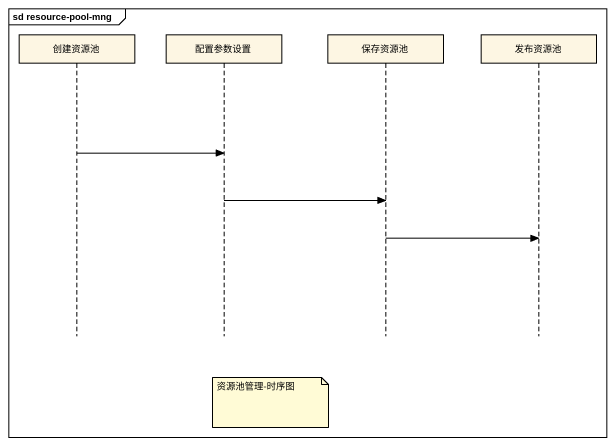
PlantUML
@startuml
mainframe sd resource-pool-mng
hide footbox
participant 创建资源池
participant 配置参数设置
participant 保存资源池
participant 发布资源池

创建资源池 -> 配置参数设置
配置参数设置 -> 保存资源池
保存资源池 -> 发布资源池
note over 配置参数设置 : 资源池管理-时序图
@enduml
